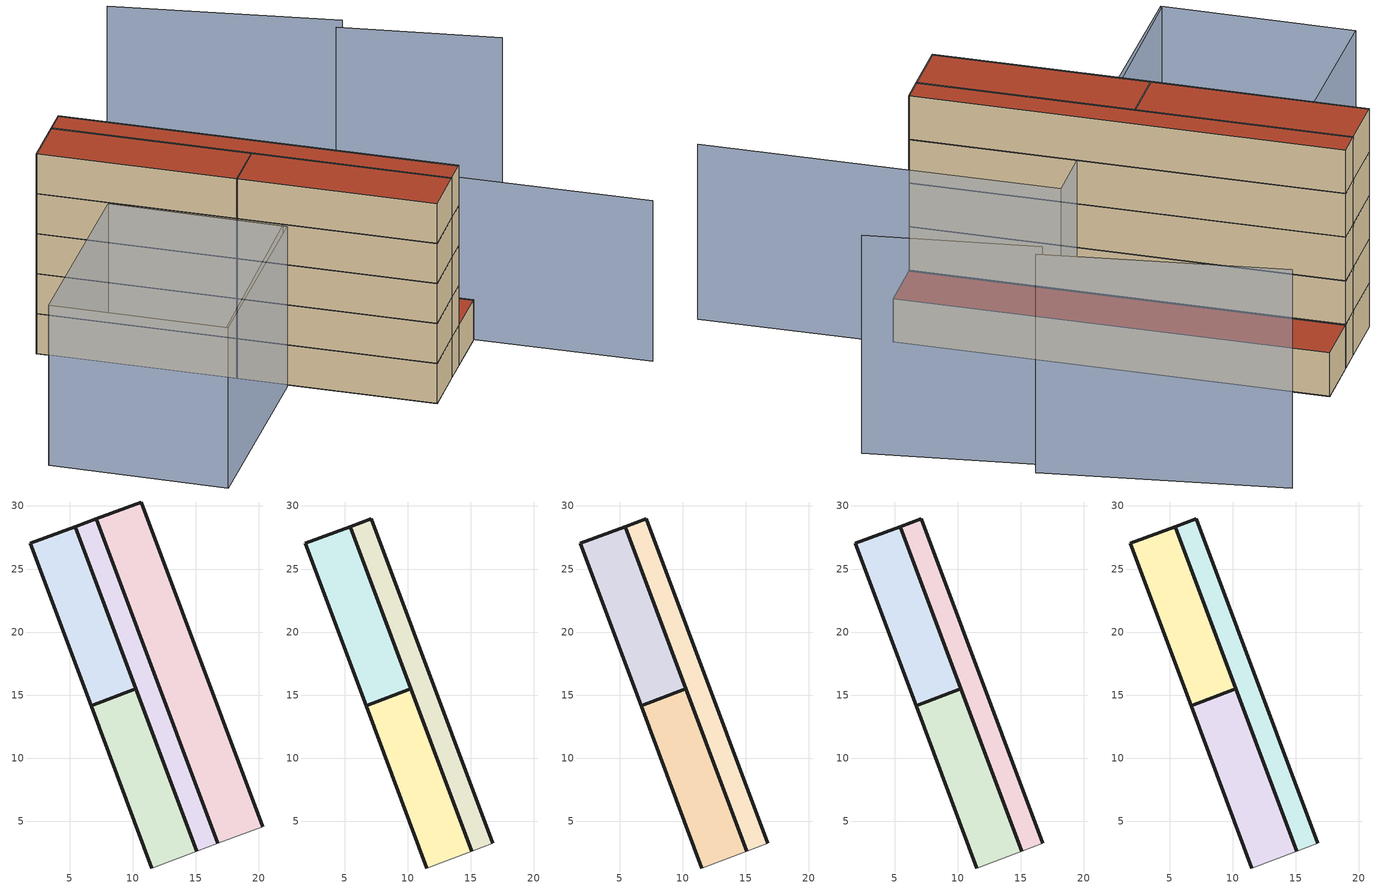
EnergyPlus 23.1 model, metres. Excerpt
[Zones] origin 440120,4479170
e9620bf06739ccd6_F0_dwelling_0
 floor ground (EU_floor_Construction): 15.07,2.62 10.25,15.49 6.7,14.16 11.52,1.29 z0
 wall outside (EU_wall_Construction): 11.52,1.29 6.7,14.16 10.25,15.49 15.07,2.62 z0:3
 wall adiabatic (EU_wall_Construction): 15.07,2.62 11.52,1.29 z0:3
e9620bf06739ccd6_F0_dwelling_1
 floor ground (EU_floor_Construction): 10.25,15.49 5.44,28.36 1.89,27.03 6.7,14.16 z0
 wall outside (EU_wall_Construction): 5.44,28.36 10.25,15.49 6.7,14.16 1.89,27.03 5.44,28.36 z0:3
e9620bf06739ccd6_F0_dwelling_2
 floor ground (EU_floor_Construction): 20.31,4.58 10.68,30.32 7.12,28.99 16.76,3.25 z0
 wall outside (EU_wall_Construction): 16.76,3.25 7.12,28.99 10.68,30.32 20.31,4.58 z0:3
 wall adiabatic (EU_wall_Construction): 20.31,4.58 16.76,3.25 z0:3
 roof outside (EU_roof_Construction): 10.68,30.32 20.31,4.58 16.76,3.25 7.12,28.99 z3
e9620bf06739ccd6_F0_circulation
 floor ground (EU_floor_Construction): 16.76,3.25 7.12,28.99 5.44,28.36 15.07,2.62 z0
 wall outside (EU_wall_Construction): 15.07,2.62 5.44,28.36 7.12,28.99 16.76,3.25 z0:3
 wall adiabatic (EU_wall_Construction): 16.76,3.25 15.07,2.62 z0:3
e9620bf06739ccd6_F1_dwelling_0
 floor to e9620bf06739ccd6_F0_dwelling_0 (EU_floor_Construction): 15.07,2.62 10.25,15.49 6.7,14.16 11.52,1.29 z3
 wall outside (EU_wall_Construction): 11.52,1.29 6.7,14.16 10.25,15.49 15.07,2.62 z3:6
 wall adiabatic (EU_wall_Construction): 15.07,2.62 11.52,1.29 z3:6
e9620bf06739ccd6_F1_dwelling_1
 floor to e9620bf06739ccd6_F0_dwelling_1 (EU_floor_Construction): 10.25,15.49 5.44,28.36 1.89,27.03 6.7,14.16 z3
 wall outside (EU_wall_Construction): 5.44,28.36 10.25,15.49 6.7,14.16 1.89,27.03 5.44,28.36 z3:6
e9620bf06739ccd6_F1_circulation
 floor to e9620bf06739ccd6_F0_circulation (EU_floor_Construction): 16.75,3.25 7.12,28.99 5.44,28.36 15.07,2.62 z3
 wall outside (EU_wall_Construction): 15.07,2.62 5.44,28.36 7.12,28.99 16.76,3.25 z3:6
 wall adiabatic (EU_wall_Construction): 16.76,3.25 15.07,2.62 z3:6
e9620bf06739ccd6_F2_dwelling_0
 floor to e9620bf06739ccd6_F1_dwelling_0 (EU_floor_Construction): 15.07,2.62 10.25,15.49 6.7,14.16 11.52,1.29 z6
 wall outside (EU_wall_Construction): 11.52,1.29 6.7,14.16 10.25,15.49 15.07,2.62 z6:9
 wall adiabatic (EU_wall_Construction): 15.07,2.62 11.52,1.29 z6:9
e9620bf06739ccd6_F2_dwelling_1
 floor to e9620bf06739ccd6_F1_dwelling_1 (EU_floor_Construction): 10.25,15.49 5.44,28.36 1.89,27.03 6.7,14.16 z6
 wall outside (EU_wall_Construction): 5.44,28.36 10.25,15.49 6.7,14.16 1.89,27.03 5.44,28.36 z6:9
e9620bf06739ccd6_F2_circulation
 floor to e9620bf06739ccd6_F1_circulation (EU_floor_Construction): 16.75,3.25 7.12,28.99 5.44,28.36 15.07,2.62 z6
 wall outside (EU_wall_Construction): 15.07,2.62 5.44,28.36 7.12,28.99 16.76,3.25 z6:9
 wall adiabatic (EU_wall_Construction): 16.76,3.25 15.07,2.62 z6:9
e9620bf06739ccd6_F3_dwelling_0
 floor to e9620bf06739ccd6_F2_dwelling_0 (EU_floor_Construction): 15.07,2.62 10.25,15.49 6.7,14.16 11.52,1.29 z9
 wall outside (EU_wall_Construction): 11.52,1.29 6.7,14.16 10.25,15.49 15.07,2.62 z9:12
 wall adiabatic (EU_wall_Construction): 15.07,2.62 11.52,1.29 z9:12
e9620bf06739ccd6_F3_dwelling_1
 floor to e9620bf06739ccd6_F2_dwelling_1 (EU_floor_Construction): 10.25,15.49 5.44,28.36 1.89,27.03 6.7,14.16 z9
 wall outside (EU_wall_Construction): 5.44,28.36 10.25,15.49 6.7,14.16 1.89,27.03 5.44,28.36 z9:12
e9620bf06739ccd6_F3_circulation
 floor to e9620bf06739ccd6_F2_circulation (EU_floor_Construction): 16.75,3.25 7.12,28.99 5.44,28.36 15.07,2.62 z9
 wall outside (EU_wall_Construction): 15.07,2.62 5.44,28.36 7.12,28.99 16.76,3.25 z9:12
 wall adiabatic (EU_wall_Construction): 16.76,3.25 15.07,2.62 z9:12
e9620bf06739ccd6_F4_dwelling_0
 floor to e9620bf06739ccd6_F3_dwelling_0 (EU_floor_Construction): 15.07,2.62 10.25,15.49 6.7,14.16 11.52,1.29 z12
 wall outside (EU_wall_Construction): 11.52,1.29 6.7,14.16 10.25,15.49 15.07,2.62 z12:15
 wall adiabatic (EU_wall_Construction): 15.07,2.62 11.52,1.29 z12:15
 roof outside (EU_roof_Construction): 10.25,15.49 15.07,2.62 11.52,1.29 6.7,14.16 z15
e9620bf06739ccd6_F4_dwelling_1
 floor to e9620bf06739ccd6_F3_dwelling_1 (EU_floor_Construction): 10.25,15.49 5.44,28.36 1.89,27.03 6.7,14.16 z12
 wall outside (EU_wall_Construction): 5.44,28.36 10.25,15.49 6.7,14.16 1.89,27.03 5.44,28.36 z12:15
 roof outside (EU_roof_Construction): 5.44,28.36 10.25,15.49 6.7,14.16 1.89,27.03 z15
e9620bf06739ccd6_F4_circulation
 floor to e9620bf06739ccd6_F3_circulation (EU_floor_Construction): 16.75,3.25 7.12,28.99 5.44,28.36 15.07,2.62 z12
 wall outside (EU_wall_Construction): 15.07,2.62 5.44,28.36 7.12,28.99 16.76,3.25 z12:15
 wall adiabatic (EU_wall_Construction): 16.76,3.25 15.07,2.62 z12:15
 roof outside (EU_roof_Construction): 7.12,28.99 16.76,3.25 15.07,2.62 5.44,28.36 z15
shading: -6.1,5.86 16.59,14.5 / 16.59,14.5 24.72,-6.84 / -10.48,17.23 3.5,22.35 / 3.5,22.35 7.73,10.79 / 7.73,10.79 -6.25,5.67 / -6.25,5.67 -10.48,17.23 z0:12; 33.18,11.4 28.05,21.23 / 29.09,21.48 21.69,35.34 z0:15
[Building]
EU S2 Campaign: North Axis=0; Terrain=City; Solar Distribution=FullExterior
[Site:Location]
Madrid: Latitude=40.5; Longitude=-3.5; Time Zone=1; Elevation=609
[SizingPeriod:WeatherFileDays]
AnnualSizingPeriod: Begin Month=1; Begin Day of Month=1; End Month=12; End Day of Month=31; Day of Week for Start Day=Monday; Use Weather File Daylight Saving Period=No; Use Weather File Rain and Snow Indicators=No
[MATERIAL]
EU_InternalMass_Material: Roughness=MediumRough; Thickness=0.1; Conductivity=1; Density=1800; Specific Heat=900; Thermal Absorptance=0.9; Solar Absorptance=0.7; Visible Absorptance=0.7
[MATERIAL:NOMASS] Roughness=MediumRough; Thermal Absorptance=0.9; Solar Absorptance=0.7; Visible Absorptance=0.7
Name | Thermal Resistance
EU_wall_NoMass | 1.60022
EU_roof_NoMass | 1.57597
EU_floor_NoMass | 0.470652
[CONSTRUCTION]
EU_wall_Construction: EU_wall_NoMass
EU_roof_Construction: EU_roof_NoMass
EU_floor_Construction: EU_floor_NoMass
EU_InternalMass_Construction: EU_InternalMass_Material
[ZONE] Type=1; Multiplier=1; Ceiling Height=autocalculate; Floor Area=autocalculate; Part of Total Floor Area=Yes
Name | Volume
e9620bf06739ccd6_F0_dwelling_0 | 156.244
e9620bf06739ccd6_F1_dwelling_0; e9620bf06739ccd6_F2_dwelling_0; e9620bf06739ccd6_F3_dwelling_0; e9620bf06739ccd6_F4_dwelling_0 | 156.243
e9620bf06739ccd6_F0_dwelling_1 | 156.226
e9620bf06739ccd6_F1_dwelling_1; e9620bf06739ccd6_F2_dwelling_1; e9620bf06739ccd6_F3_dwelling_1; e9620bf06739ccd6_F4_dwelling_1 | 156.225
e9620bf06739ccd6_F0_dwelling_2 | 312.539
e9620bf06739ccd6_F0_circulation | 148.38
e9620bf06739ccd6_F1_circulation; e9620bf06739ccd6_F2_circulation; e9620bf06739ccd6_F3_circulation; e9620bf06739ccd6_F4_circulation | 148.381
[INTERNALMASS] Construction=EU_InternalMass_Construction
Name | Zone or ZoneList | Surface Area
e9620bf06739ccd6_F0_dwelling_0_EU_InternalMass | e9620bf06739ccd6_F0_dwelling_0 | 52.0797
e9620bf06739ccd6_F0_dwelling_1_EU_InternalMass | e9620bf06739ccd6_F0_dwelling_1 | 52.0797
e9620bf06739ccd6_F0_dwelling_2_EU_InternalMass | e9620bf06739ccd6_F0_dwelling_2 | 104.185
e9620bf06739ccd6_F1_dwelling_0_EU_InternalMass | e9620bf06739ccd6_F1_dwelling_0 | 117.3
e9620bf06739ccd6_F1_dwelling_1_EU_InternalMass | e9620bf06739ccd6_F1_dwelling_1 | 117.3
e9620bf06739ccd6_F2_dwelling_0_EU_InternalMass | e9620bf06739ccd6_F2_dwelling_0 | 117.3
e9620bf06739ccd6_F2_dwelling_1_EU_InternalMass | e9620bf06739ccd6_F2_dwelling_1 | 117.3
e9620bf06739ccd6_F3_dwelling_0_EU_InternalMass | e9620bf06739ccd6_F3_dwelling_0 | 117.3
e9620bf06739ccd6_F3_dwelling_1_EU_InternalMass | e9620bf06739ccd6_F3_dwelling_1 | 117.3
e9620bf06739ccd6_F4_dwelling_0_EU_InternalMass | e9620bf06739ccd6_F4_dwelling_0 | 117.3
e9620bf06739ccd6_F4_dwelling_1_EU_InternalMass | e9620bf06739ccd6_F4_dwelling_1 | 117.3
[OTHEREQUIPMENT] Fuel Type=Electricity; Design Level Calculation Method=Watts/Area; Power per Zone Floor Area=1; Fraction Latent=0; Fraction Radiant=0; Fraction Lost=0; Carbon Dioxide Generation Rate=0; EndUse Subcategory=EU_Step8_InternalGains
Name | Zone or ZoneList or Space or SpaceList | Schedule
EU_Step8_InternalGain_e9620bf06739ccd6_F0_dwelling_0_f000 | e9620bf06739ccd6_F0_dwelling_0 | EU_Step8_GainSchedule_e9620bf06739ccd6_F0_dwelling_0_f000
EU_Step8_InternalGain_e9620bf06739ccd6_F0_dwelling_1_f000 | e9620bf06739ccd6_F0_dwelling_1 | EU_Step8_GainSchedule_e9620bf06739ccd6_F0_dwelling_1_f000
EU_Step8_InternalGain_e9620bf06739ccd6_F0_dwelling_2_f000 | e9620bf06739ccd6_F0_dwelling_2 | EU_Step8_GainSchedule_e9620bf06739ccd6_F0_dwelling_2_f000
EU_Step8_InternalGain_e9620bf06739ccd6_F1_dwelling_0_f000 | e9620bf06739ccd6_F1_dwelling_0 | EU_Step8_GainSchedule_e9620bf06739ccd6_F1_dwelling_0_f000
EU_Step8_InternalGain_e9620bf06739ccd6_F1_dwelling_1_f000 | e9620bf06739ccd6_F1_dwelling_1 | EU_Step8_GainSchedule_e9620bf06739ccd6_F1_dwelling_1_f000
EU_Step8_InternalGain_e9620bf06739ccd6_F2_dwelling_0_f000 | e9620bf06739ccd6_F2_dwelling_0 | EU_Step8_GainSchedule_e9620bf06739ccd6_F2_dwelling_0_f000
EU_Step8_InternalGain_e9620bf06739ccd6_F2_dwelling_1_f000 | e9620bf06739ccd6_F2_dwelling_1 | EU_Step8_GainSchedule_e9620bf06739ccd6_F2_dwelling_1_f000
EU_Step8_InternalGain_e9620bf06739ccd6_F3_dwelling_0_f000 | e9620bf06739ccd6_F3_dwelling_0 | EU_Step8_GainSchedule_e9620bf06739ccd6_F3_dwelling_0_f000
EU_Step8_InternalGain_e9620bf06739ccd6_F3_dwelling_1_f000 | e9620bf06739ccd6_F3_dwelling_1 | EU_Step8_GainSchedule_e9620bf06739ccd6_F3_dwelling_1_f000
EU_Step8_InternalGain_e9620bf06739ccd6_F4_dwelling_0_f000 | e9620bf06739ccd6_F4_dwelling_0 | EU_Step8_GainSchedule_e9620bf06739ccd6_F4_dwelling_0_f000
EU_Step8_InternalGain_e9620bf06739ccd6_F4_dwelling_1_f000 | e9620bf06739ccd6_F4_dwelling_1 | EU_Step8_GainSchedule_e9620bf06739ccd6_F4_dwelling_1_f000
[ZONEINFILTRATION:DESIGNFLOWRATE] Schedule=EU_AlwaysOn; Design Flow Rate Calculation Method=Flow/Area; Flow Rate per Floor Area=0.0005; Constant Term Coefficient=1; Temperature Term Coefficient=0; Velocity Term Coefficient=0; Velocity Squared Term Coefficient=0
Name | Zone or ZoneList or Space or SpaceList
EU_Circulation_Infiltration_e9620bf06739ccd6_F0_circulation | e9620bf06739ccd6_F0_circulation
EU_Circulation_Infiltration_e9620bf06739ccd6_F1_circulation | e9620bf06739ccd6_F1_circulation
EU_Circulation_Infiltration_e9620bf06739ccd6_F2_circulation | e9620bf06739ccd6_F2_circulation
EU_Circulation_Infiltration_e9620bf06739ccd6_F3_circulation | e9620bf06739ccd6_F3_circulation
EU_Circulation_Infiltration_e9620bf06739ccd6_F4_circulation | e9620bf06739ccd6_F4_circulation
[ZONEVENTILATION:DESIGNFLOWRATE] Schedule=EU_AlwaysOn; Design Flow Rate Calculation Method=AirChanges/Hour; Air Changes per Hour=0.480704; Ventilation Type=Natural; Fan Pressure Rise=0; Fan Total Efficiency=1; Constant Term Coefficient=1; Temperature Term Coefficient=0; Velocity Term Coefficient=0; Velocity Squared Term Coefficient=0; Minimum Indoor Temperature=-100; Maximum Indoor Temperature=100; Delta Temperature=-100; Minimum Outdoor Temperature=-100; Maximum Outdoor Temperature=100; Maximum Wind Speed=40
Name | Zone or ZoneList or Space or SpaceList
EU_ConstantAir_e9620bf06739ccd6_F0_dwelling_0 | e9620bf06739ccd6_F0_dwelling_0
EU_ConstantAir_e9620bf06739ccd6_F0_dwelling_1 | e9620bf06739ccd6_F0_dwelling_1
EU_ConstantAir_e9620bf06739ccd6_F0_dwelling_2 | e9620bf06739ccd6_F0_dwelling_2
EU_ConstantAir_e9620bf06739ccd6_F1_dwelling_0 | e9620bf06739ccd6_F1_dwelling_0
EU_ConstantAir_e9620bf06739ccd6_F1_dwelling_1 | e9620bf06739ccd6_F1_dwelling_1
EU_ConstantAir_e9620bf06739ccd6_F2_dwelling_0 | e9620bf06739ccd6_F2_dwelling_0
EU_ConstantAir_e9620bf06739ccd6_F2_dwelling_1 | e9620bf06739ccd6_F2_dwelling_1
EU_ConstantAir_e9620bf06739ccd6_F3_dwelling_0 | e9620bf06739ccd6_F3_dwelling_0
EU_ConstantAir_e9620bf06739ccd6_F3_dwelling_1 | e9620bf06739ccd6_F3_dwelling_1
EU_ConstantAir_e9620bf06739ccd6_F4_dwelling_0 | e9620bf06739ccd6_F4_dwelling_0
EU_ConstantAir_e9620bf06739ccd6_F4_dwelling_1 | e9620bf06739ccd6_F4_dwelling_1
[HVACTEMPLATE:THERMOSTAT] Constant Heating Setpoint=20; Constant Cooling Setpoint=50
EU_HeatOnly_e9620bf06739ccd6_F0_dwelling_0; EU_HeatOnly_e9620bf06739ccd6_F0_dwelling_1; EU_HeatOnly_e9620bf06739ccd6_F0_dwelling_2; EU_HeatOnly_e9620bf06739ccd6_F1_dwelling_0; EU_HeatOnly_e9620bf06739ccd6_F1_dwelling_1; EU_HeatOnly_e9620bf06739ccd6_F2_dwelling_0; EU_HeatOnly_e9620bf06739ccd6_F2_dwelling_1; EU_HeatOnly_e9620bf06739ccd6_F3_dwelling_0; EU_HeatOnly_e9620bf06739ccd6_F3_dwelling_1; EU_HeatOnly_e9620bf06739ccd6_F4_dwelling_0; EU_HeatOnly_e9620bf06739ccd6_F4_dwelling_1
[HVACTEMPLATE:ZONE:IDEALLOADSAIRSYSTEM] System Availability Schedule=EU_AlwaysOn; Maximum Heating Supply Air Temperature=50; Minimum Cooling Supply Air Temperature=13; Maximum Heating Supply Air Humidity Ratio=0.0156; Minimum Cooling Supply Air Humidity Ratio=0.0077; Heating Limit=NoLimit; Cooling Limit=NoLimit; Heating Availability Schedule=EU_AlwaysOn; Cooling Availability Schedule=EU_CoolingOff; Dehumidification Control Type=ConstantSensibleHeatRatio; Cooling Sensible Heat Ratio=0.7; Dehumidification Setpoint=60; Humidification Control Type=None; Humidification Setpoint=30; Outdoor Air Method=None; Outdoor Air Flow Rate per Person=0.00944; Outdoor Air Flow Rate per Zone Floor Area=0; Outdoor Air Flow Rate per Zone=0; Demand Controlled Ventilation Type=None; Outdoor Air Economizer Type=NoEconomizer; Heat Recovery Type=None; Sensible Heat Recovery Effectiveness=0.7; Latent Heat Recovery Effectiveness=0.65
Name | Template Thermostat
e9620bf06739ccd6_F0_dwelling_0 | EU_HeatOnly_e9620bf06739ccd6_F0_dwelling_0
e9620bf06739ccd6_F0_dwelling_1 | EU_HeatOnly_e9620bf06739ccd6_F0_dwelling_1
e9620bf06739ccd6_F0_dwelling_2 | EU_HeatOnly_e9620bf06739ccd6_F0_dwelling_2
e9620bf06739ccd6_F1_dwelling_0 | EU_HeatOnly_e9620bf06739ccd6_F1_dwelling_0
e9620bf06739ccd6_F1_dwelling_1 | EU_HeatOnly_e9620bf06739ccd6_F1_dwelling_1
e9620bf06739ccd6_F2_dwelling_0 | EU_HeatOnly_e9620bf06739ccd6_F2_dwelling_0
e9620bf06739ccd6_F2_dwelling_1 | EU_HeatOnly_e9620bf06739ccd6_F2_dwelling_1
e9620bf06739ccd6_F3_dwelling_0 | EU_HeatOnly_e9620bf06739ccd6_F3_dwelling_0
e9620bf06739ccd6_F3_dwelling_1 | EU_HeatOnly_e9620bf06739ccd6_F3_dwelling_1
e9620bf06739ccd6_F4_dwelling_0 | EU_HeatOnly_e9620bf06739ccd6_F4_dwelling_0
e9620bf06739ccd6_F4_dwelling_1 | EU_HeatOnly_e9620bf06739ccd6_F4_dwelling_1
[SIZING:ZONE] Zone Cooling Design Supply Air Temperature Input Method=SupplyAirTemperature; Zone Cooling Design Supply Air Temperature=13; Zone Heating Design Supply Air Temperature Input Method=SupplyAirTemperature; Zone Heating Design Supply Air Temperature=50; Zone Cooling Design Supply Air Humidity Ratio=0.008; Zone Heating Design Supply Air Humidity Ratio=0.008; Cooling Design Air Flow Method=DesignDay; Cooling Design Air Flow Rate=0; Cooling Minimum Air Flow per Zone Floor Area=0.000762; Cooling Minimum Air Flow=0; Cooling Minimum Air Flow Fraction=0.2; Heating Design Air Flow Method=DesignDay; Heating Design Air Flow Rate=0; Heating Maximum Air Flow per Zone Floor Area=0.002032; Heating Maximum Air Flow=0.141576; Heating Maximum Air Flow Fraction=0.3; Account for Dedicated Outdoor Air System=No; Dedicated Outdoor Air System Control Strategy=NeutralSupplyAir; Dedicated Outdoor Air Low Setpoint Temperature for Design=autosize; Dedicated Outdoor Air High Setpoint Temperature for Design=autosize; Zone Load Sizing Method=Sensible Load Only No Latent Load; Zone Latent Cooling Design Supply Air Humidity Ratio Input Method=HumidityRatioDifference; Zone Cooling Design Supply Air Humidity Ratio Difference=0.005; Zone Latent Heating Design Supply Air Humidity Ratio Input Method=HumidityRatioDifference; Zone Humidification Design Supply Air Humidity Ratio Difference=0.005
e9620bf06739ccd6_F0_dwelling_0; e9620bf06739ccd6_F0_dwelling_1; e9620bf06739ccd6_F0_dwelling_2; e9620bf06739ccd6_F1_dwelling_0; e9620bf06739ccd6_F1_dwelling_1; e9620bf06739ccd6_F2_dwelling_0; e9620bf06739ccd6_F2_dwelling_1; e9620bf06739ccd6_F3_dwelling_0; e9620bf06739ccd6_F3_dwelling_1; e9620bf06739ccd6_F4_dwelling_0; e9620bf06739ccd6_F4_dwelling_1
[SCHEDULE:CONSTANT]
Name | Hourly Value
EU_AlwaysOn | 1
EU_CoolingOff | 0
[SCHEDULE:FILE] Column Number=1; Rows to Skip at Top=0; Number of Hours of Data=8760; Column Separator=Comma; Interpolate to Timestep=No; Minutes per Item=60; Adjust Schedule for Daylight Savings=Yes
Name | File
EU_Step8_GainSchedule_e9620bf06739ccd6_F0_dwelling_0_f000 | ../../schedules/e9620bf06739ccd6/e9620bf06739ccd6_F0_dwelling_0_f000_gain.csv
EU_Step8_GainSchedule_e9620bf06739ccd6_F0_dwelling_1_f000 | ../../schedules/e9620bf06739ccd6/e9620bf06739ccd6_F0_dwelling_1_f000_gain.csv
EU_Step8_GainSchedule_e9620bf06739ccd6_F0_dwelling_2_f000 | ../../schedules/e9620bf06739ccd6/e9620bf06739ccd6_F0_dwelling_2_f000_gain.csv
EU_Step8_GainSchedule_e9620bf06739ccd6_F1_dwelling_0_f000 | ../../schedules/e9620bf06739ccd6/e9620bf06739ccd6_F1_dwelling_0_f000_gain.csv
EU_Step8_GainSchedule_e9620bf06739ccd6_F1_dwelling_1_f000 | ../../schedules/e9620bf06739ccd6/e9620bf06739ccd6_F1_dwelling_1_f000_gain.csv
EU_Step8_GainSchedule_e9620bf06739ccd6_F2_dwelling_0_f000 | ../../schedules/e9620bf06739ccd6/e9620bf06739ccd6_F2_dwelling_0_f000_gain.csv
EU_Step8_GainSchedule_e9620bf06739ccd6_F2_dwelling_1_f000 | ../../schedules/e9620bf06739ccd6/e9620bf06739ccd6_F2_dwelling_1_f000_gain.csv
EU_Step8_GainSchedule_e9620bf06739ccd6_F3_dwelling_0_f000 | ../../schedules/e9620bf06739ccd6/e9620bf06739ccd6_F3_dwelling_0_f000_gain.csv
EU_Step8_GainSchedule_e9620bf06739ccd6_F3_dwelling_1_f000 | ../../schedules/e9620bf06739ccd6/e9620bf06739ccd6_F3_dwelling_1_f000_gain.csv
EU_Step8_GainSchedule_e9620bf06739ccd6_F4_dwelling_0_f000 | ../../schedules/e9620bf06739ccd6/e9620bf06739ccd6_F4_dwelling_0_f000_gain.csv
EU_Step8_GainSchedule_e9620bf06739ccd6_F4_dwelling_1_f000 | ../../schedules/e9620bf06739ccd6/e9620bf06739ccd6_F4_dwelling_1_f000_gain.csv
